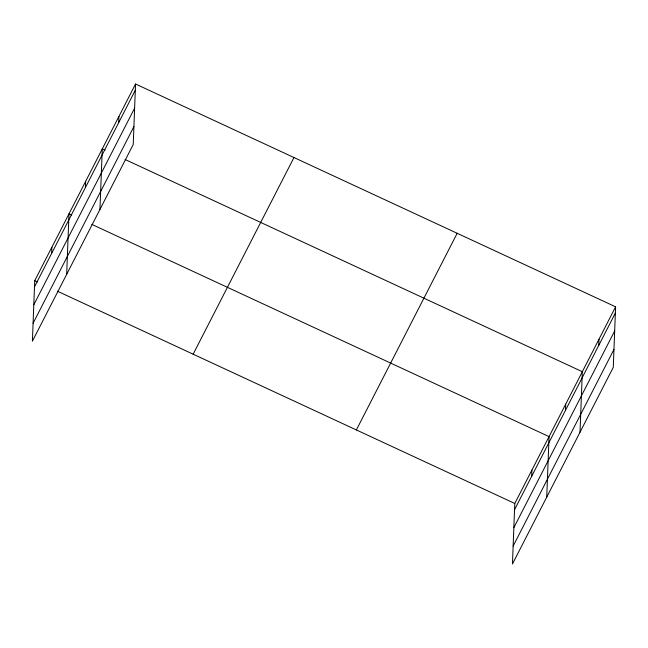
<?xml version="1.0" encoding="UTF-8"?>
<svg xmlns="http://www.w3.org/2000/svg" width="648" height="648" viewBox="0 0 648 648"><rect width="100%" height="100%" fill="white"/><g stroke="black" fill="none" stroke-linecap="round" stroke-linejoin="round"><path stroke-width="0.97" d="M135.545 84.005L34.725 280.665L32.4 341.18L133.221 144.528L135.545 84.005L615.6 306.82L613.275 367.335L512.455 563.995L514.779 503.472L615.6 306.82M51.621 253.457L51.864 247.228M66.679 274.323L69.004 213.799L71.734 215.063M85.398 187.572L85.641 181.351M99.946 209.426L102.271 148.902L105 150.174M118.665 122.683L118.908 116.454M531.684 476.264L531.919 470.043M546.734 497.129L549.059 436.614L91.765 224.362M565.453 410.387L565.696 404.166M580.009 432.232L582.333 371.717L125.032 159.465M598.728 345.489L598.963 339.269M34.49 286.886L135.302 90.234M33.801 304.803L134.614 108.151M33.089 323.263L133.909 126.611M193.144 354.189L293.965 157.537M356.368 429.948L457.18 233.288M514.544 509.701L615.357 313.041M513.856 527.618L614.677 330.958M513.143 546.078L613.964 349.418M34.725 280.665L37.454 281.929M57.486 291.227L514.779 503.472"/></g></svg>
